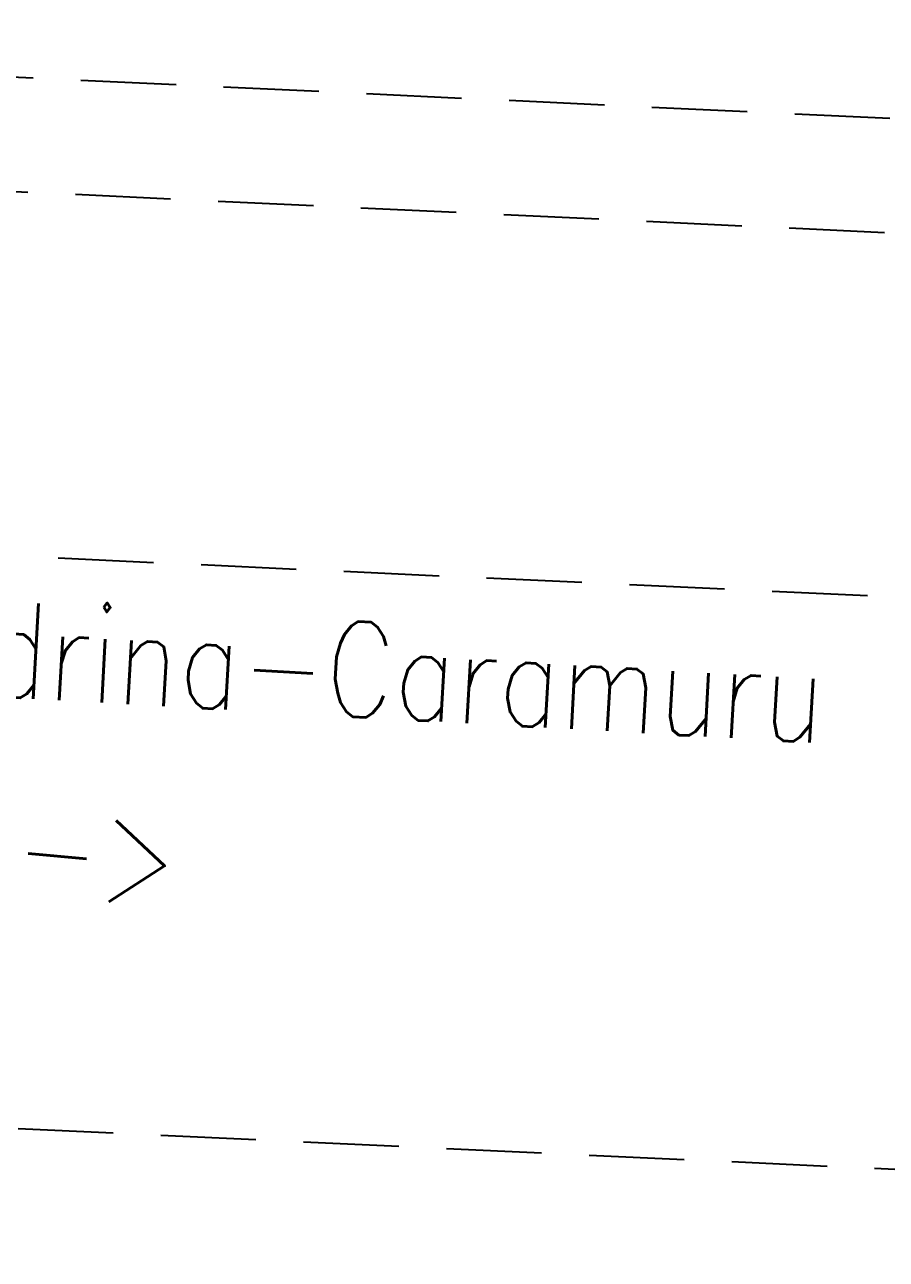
# Model space of a CAD drawing. Header units: millimetres. Extents: x 138869 to 139962, y 254956 to 255969.
# Drawn here: x 139476.06 to 139498.66, y 255543.43 to 255575.82 of the extents above; entities that cross this region are included whole.
import ezdxf

# ---------------------------------------------------------------- set-up
doc = ezdxf.new("R2010")
doc.units = ezdxf.units.MM
doc.linetypes.add('CENTER', pattern=[50.8, 31.75, -6.35, 6.35, -6.35])
doc.linetypes.add('HIDDEN', pattern=[0.375, 0.25, -0.125])
doc.layers.add('Asfalto', color=252, linetype='Continuous')
doc.layers.add('PROJEÇÃO VIAS', color=4, linetype='HIDDEN')
doc.styles.add('STYLE2', font='simplex.shx', dxfattribs={"width": 0.8, "height": 2.5})

msp = doc.modelspace()

# ---------------------------------------------------------------- linework, layer by layer
at = {"layer": 'PROJEÇÃO VIAS', "ltscale": 10}
for p, q in [((139554.944, 255570.71), (139446.529, 255575.822)), ((139554.802, 255567.713), (139444.864, 255572.897)), ((139554.355, 255558.224), (139441.63, 255563.463)), ((139549.552, 255543.431), (139440.924, 255548.48))]:
    msp.add_line(p, q, dxfattribs=at)

# ---------------------------------------------------------------- texts
at = {"layer": 'Asfalto', "color": 4, "linetype": 'CENTER', "ltscale": 0.1, "style": 'STYLE2', "width": 0.8}
for s, rotation, p in [('Estrada Londrina-Caramuru', 356.7788, (139458.821, 255559.122)), ('Londrina ->', 354.8002, (139462.986, 255554.198))]:
    msp.add_text(s, height=2.5, rotation=rotation, dxfattribs=at).set_placement(p)

doc.saveas('drawing.dxf')
